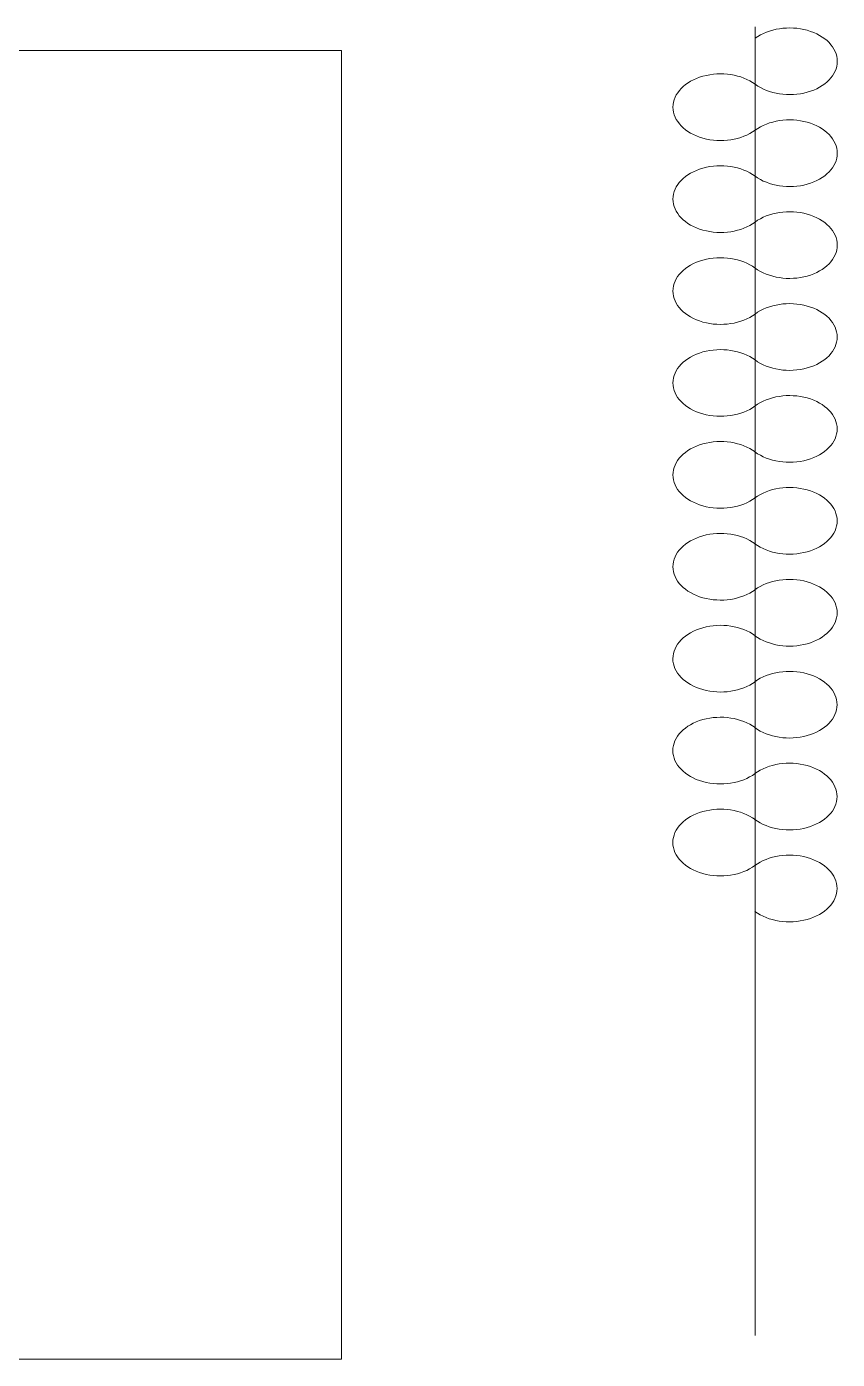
# Model space of a CAD drawing. Header units: millimetres. Extents: x -2143172 to 5255, y -610845 to 279739.
# Drawn here: x -1071218 to -1070289, y -594388 to -592861 of the extents above; entities that cross this region are included whole.
import ezdxf

# ---------------------------------------------------------------- set-up
doc = ezdxf.new("R2010")
doc.units = ezdxf.units.MM
doc.header["$LTSCALE"] = 30
doc.layers.get('0').update_dxf_attribs({"lineweight": 5})
doc.layers.add('LOADING', color=163, linetype='Continuous', lineweight=5)

# ---------------------------------------------------------------- blocks, each defined once
blk = doc.blocks.new('CURTAIN')
for centre, start, end in [((-0.3386, 0.0395), 313.5684, 226.4316), ((-0.1881, 0.0395), 313.5684, 226.4316), ((-0.0376, 0.0395), 313.5684, 226.4316), ((0.1129, 0.0395), 313.5684, 226.4316), ((0.2633, 0.0395), 313.5684, 226.4316), ((0.4138, 0.0395), 313.5684, 226.4316), ((0.5643, 0.0395), 313.5684, 226.4316), ((0.7148, 0.0395), 313.5684, 226.4316), ((0.8653, 0.0395), 313.5684, 226.4316), ((0.0376, -0.0395), 133.5684, 46.4316), ((0.1881, -0.0395), 133.5684, 46.4316), ((0.3386, -0.0395), 133.5684, 46.4316), ((0.4891, -0.0395), 133.5684, 46.4316), ((0.6396, -0.0395), 133.5684, 46.4316), ((0.79, -0.0395), 133.5684, 46.4316), ((0.9405, -0.0395), 133.5684, 46.4316), ((-0.4138, -0.0395), 133.5684, 46.4316), ((-0.2633, -0.0395), 133.5684, 46.4316), ((-0.1129, -0.0395), 133.5684, 46.4316)]:
    blk.add_arc(centre, 0.0546, start, end)

msp = doc.modelspace()

# ---------------------------------------------------------------- linework, layer by layer
at = {"layer": 'LOADING', "extrusion": (-2.24007e-05, -9.13278e-07, 1)}
for p in [(-1070383.1, -592860.8, 0.1), (-1070383.1, -592919.3, 0.1)]:
    msp.add_line(p, (-1070383.1, -594360.8, 0.1), dxfattribs=at)
at = {"layer": 'LOADING', "elevation": 0.1}
msp.add_lwpolyline([(-1071607, -594388.1), (-1070857, -594388.1), (-1070857, -592888.1), (-1071607, -592888.1)], close=True, dxfattribs=at)

# ---------------------------------------------------------------- block references
at = {"layer": 'LOADING', "extrusion": (2.23994e-05, 9.13341e-07, -1), "xscale": -699.9999999767344, "yscale": 1000.000000000003, "zscale": 1000.000000000003, "rotation": 270.0140952242026}
msp.add_blockref('CURTAIN', (1070383.1, -593558.8, -24.6), dxfattribs=at)

doc.saveas('drawing.dxf')
